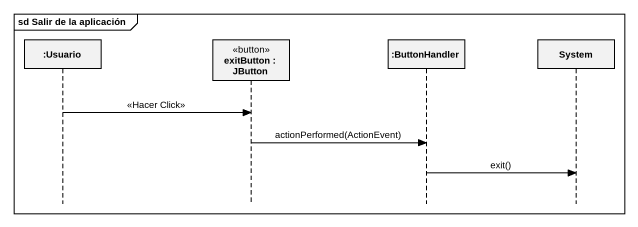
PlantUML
@startuml
mainframe sd Salir de la aplicación
hide footbox
participant ":Usuario" as Usuario
participant "exitButton : JButton" as exitButton <<button>>
participant ":ButtonHandler" as ButtonHandler
participant System

Usuario -> exitButton : <<Hacer Click>>
exitButton -> ButtonHandler : actionPerformed(ActionEvent)
ButtonHandler -> System : exit()
@enduml
